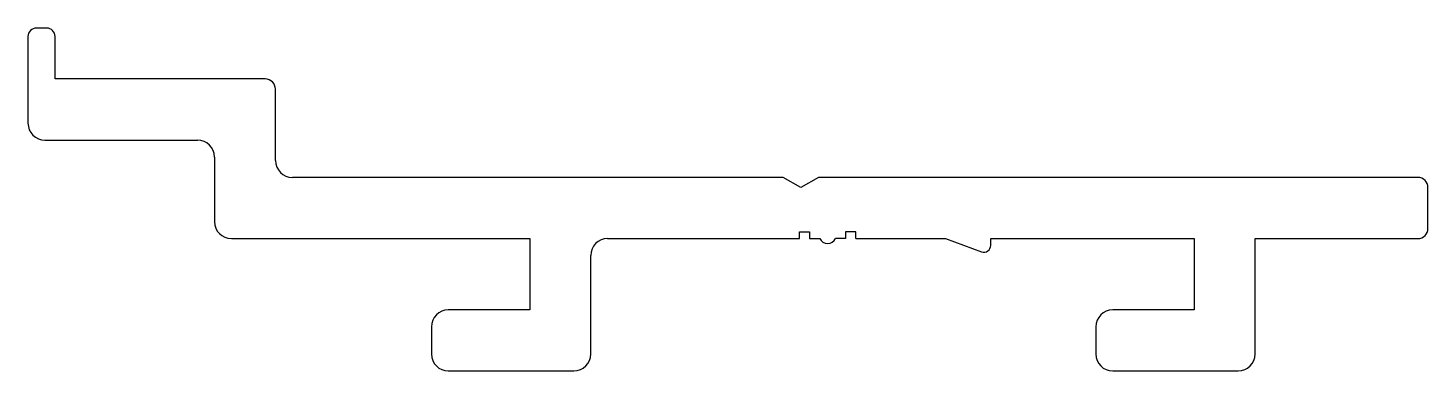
# Model space of a CAD drawing. Extents: x 3583.4 to 3624.7, y 1304.6 to 1314.7.
import ezdxf

# ---------------------------------------------------------------- set-up
doc = ezdxf.new("R2010")
doc.units = 0
doc.layers.get('0').update_dxf_attribs({"linetype": 'CONTINUOUS'})

msp = doc.modelspace()

# ---------------------------------------------------------------- linework, layer by layer
for p, q in [((3583.98, 1314.738), (3583.68, 1314.738)), ((3583.43, 1314.488), (3583.43, 1311.938)), ((3584.23, 1313.238), (3584.23, 1314.488)), ((3590.43, 1313.238), (3584.23, 1313.238)), ((3590.73, 1310.838), (3590.73, 1312.938)), ((3583.93, 1311.438), (3588.43, 1311.438)), ((3588.93, 1310.938), (3588.93, 1309.038)), ((3605.711, 1310.338), (3591.23, 1310.338)), ((3606.23, 1310.038), (3605.711, 1310.338)), ((3606.75, 1310.338), (3606.23, 1310.038)), ((3624.43, 1310.338), (3606.75, 1310.338)), ((3624.73, 1308.838), (3624.73, 1310.038)), ((3589.43, 1308.538), (3598.23, 1308.538)), ((3598.23, 1308.538), (3598.23, 1306.438)), ((3600.53, 1308.538), (3606.189, 1308.538)), ((3606.189, 1308.538), (3606.189, 1308.738)), ((3606.189, 1308.738), (3606.489, 1308.738)), ((3606.489, 1308.738), (3606.489, 1308.538)), ((3606.489, 1308.538), (3606.789, 1308.538)), ((3607.547, 1308.538), (3607.247, 1308.538)), ((3607.547, 1308.738), (3607.547, 1308.538)), ((3607.847, 1308.738), (3607.547, 1308.738)), ((3607.847, 1308.538), (3607.847, 1308.738)), ((3607.847, 1308.538), (3610.496, 1308.538)), ((3610.496, 1308.538), (3611.562, 1308.15)), ((3611.83, 1308.338), (3611.83, 1308.538)), ((3611.83, 1308.538), (3617.83, 1308.538)), ((3617.83, 1308.538), (3617.83, 1306.438)), ((3619.63, 1305.138), (3619.63, 1308.538)), ((3619.63, 1308.538), (3624.43, 1308.538)), ((3600.03, 1305.138), (3600.03, 1308.038)), ((3598.23, 1306.438), (3595.83, 1306.438)), ((3617.83, 1306.438), (3615.43, 1306.438)), ((3595.33, 1305.938), (3595.33, 1305.138)), ((3614.93, 1305.938), (3614.93, 1305.138)), ((3595.83, 1304.638), (3599.53, 1304.638)), ((3615.43, 1304.638), (3619.13, 1304.638))]:
    msp.add_line(p, q)
for centre, radius, start, end in [((3583.68, 1314.488), 0.25, 90, 180), ((3583.98, 1314.488), 0.25, 0, 90), ((3590.43, 1312.938), 0.3, 0, 90), ((3583.93, 1311.938), 0.5, 180, 270), ((3588.43, 1310.938), 0.5, 0, 90), ((3591.23, 1310.838), 0.5, 180, 270), ((3624.43, 1310.038), 0.3, 0, 90), ((3589.43, 1309.038), 0.5, 180, 270), ((3624.43, 1308.838), 0.3, 270, 0), ((3600.53, 1308.038), 0.5, 90, 180), ((3607.018, 1308.638), 0.25, 203.5782, 336.4218), ((3611.63, 1308.338), 0.2, 250, 360), ((3595.83, 1305.938), 0.5, 90, 180), ((3615.43, 1305.938), 0.5, 90, 180), ((3595.83, 1305.138), 0.5, 180, 270), ((3599.53, 1305.138), 0.5, 270, 360), ((3615.43, 1305.138), 0.5, 180, 270), ((3619.13, 1305.138), 0.5, 270, 360)]:
    msp.add_arc(centre, radius, start, end)

doc.saveas('drawing.dxf')
